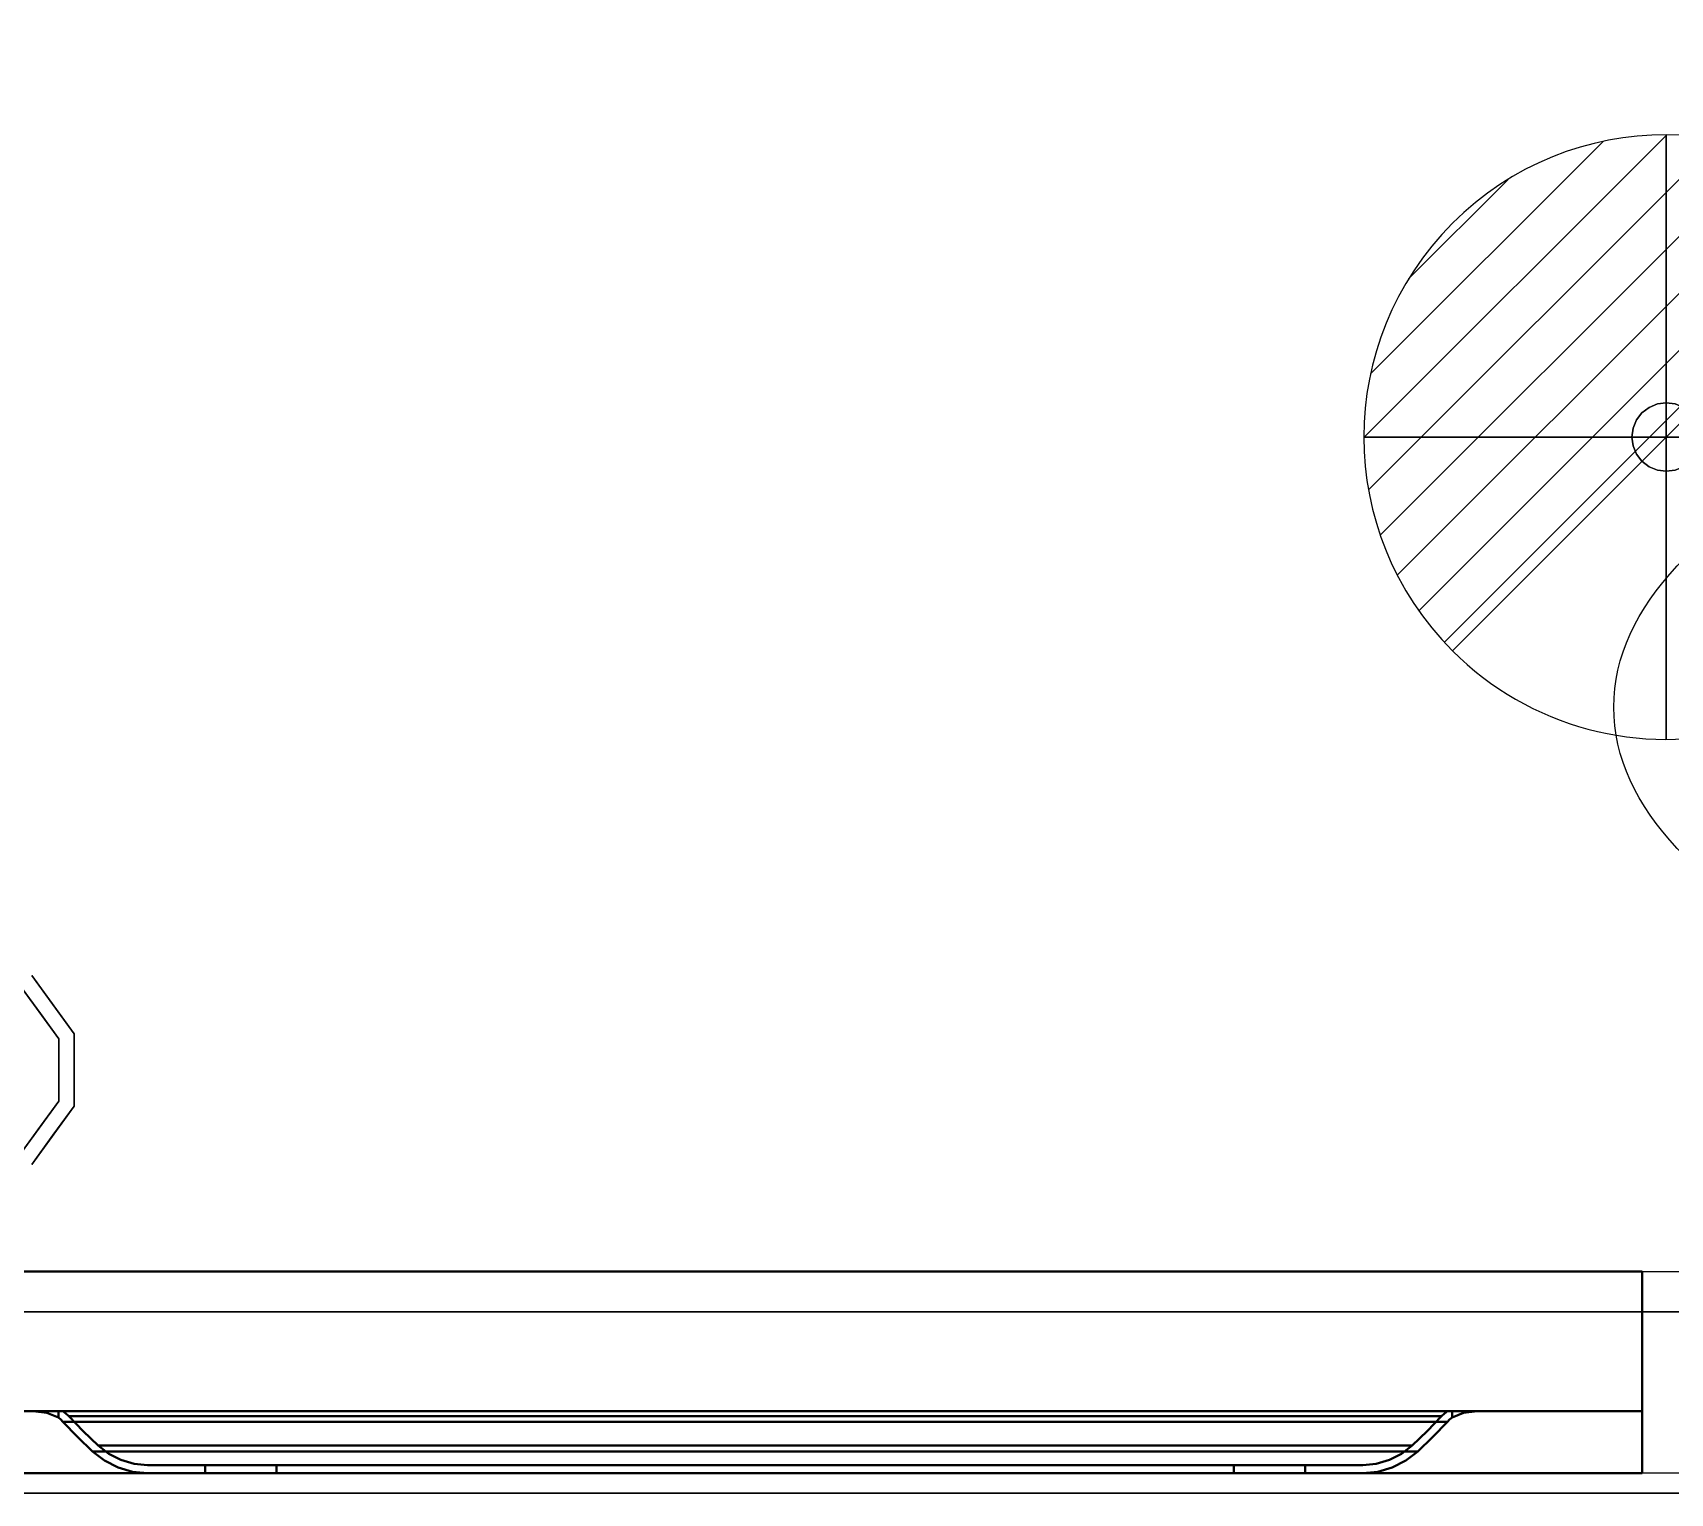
# Model space of a CAD drawing. Header units: millimetres. Extents: x -33 to 1109, y -1098 to 39.
# Drawn here: x 213.3 to 619.5, y -700 to -337.7 of the extents above; entities that cross this region are included whole.
import ezdxf

# ---------------------------------------------------------------- set-up
doc = ezdxf.new("R2010")
doc.units = ezdxf.units.MM
doc.linetypes.add('NASCOSTA', pattern=[9.525, 6.35, -3.175])
for name, color, linetype in [('IQ_200_2D', 1, 'Continuous'), ('IQ_200_3D', 1, 'Continuous'), ('IQ_204_2D', 7, 'Continuous'), ('IQ_204_3D', 7, 'Continuous'), ('IQ_CON_DRAIN_INT', 7, 'Continuous')]:
    doc.layers.add(name, color=color, linetype=linetype)

# ---------------------------------------------------------------- blocks, each defined once
blk = doc.blocks.new('ice_ref')
at = {"layer": 'IQ_204_2D'}
for p, q in [((0, 35), (-19.12, 56.87)), ((0, -60), (0, 60)), ((0, 35), (19.12, 56.87)), ((-30.31, 17.5), (-39.7, 44.99)), ((30.31, 17.5), (39.7, 44.99)), ((-51.96, -30), (51.96, 30)), ((-51.96, 30), (51.96, -30)), ((-30.31, 17.5), (-58.81, 11.88)), ((30.31, 17.5), (58.81, 11.88)), ((-30.31, -17.5), (-58.81, -11.88)), ((30.31, -17.5), (58.81, -11.88)), ((-30.31, -17.5), (-39.7, -44.99)), ((30.31, -17.5), (39.7, -44.99)), ((0, -35), (-19.12, -56.87)), ((0, -35), (19.12, -56.87))]:
    blk.add_line(p, q, dxfattribs=at)
blk.add_ellipse((0, 0), major_axis=(-200, 0), ratio=0.45, dxfattribs=at)
blk = doc.blocks.new('*X305')
at = {"color": 0}
for p, q in [((313.993, 2209.039), (321.505, 2216.552)), ((314.108, 2207.74), (322.804, 2216.436)), ((314.158, 2210.619), (319.926, 2216.386)), ((314.399, 2206.617), (323.928, 2216.145)), ((314.821, 2205.625), (324.919, 2215.723)), ((315.101, 2212.976), (317.568, 2215.443)), ((315.354, 2204.743), (325.801, 2215.191)), ((315.985, 2203.96), (326.584, 2214.559))]:
    blk.add_line(p, q, dxfattribs=at)
blk = doc.blocks.new('drain')
blk.add_line((-2.121, -2.121), (2.121, 2.121))
at = {"extrusion": (-1, 0, 0)}
blk.add_line((0, 2.121, -2.121), (0, -2.121, 2.121), dxfattribs=at)
at = {"extrusion": (0, -1, 0)}
blk.add_line((-2.121, 0, -2.121), (2.121, 0, 2.121), dxfattribs=at)
at = {"extrusion": (-1, 0, 0)}
for start, end in [(45, 225), (225, 45)]:
    blk.add_arc((0, 0), 3, start, end, dxfattribs=at)
for start, end in [(45, 225), (225, 45)]:
    blk.add_arc((0, 0), 3, start, end)
at = {"extrusion": (0, -1, 0)}
for start, end in [(45, 225), (225, 45)]:
    blk.add_arc((0, 0), 3, start, end, dxfattribs=at)
at = {"xscale": 0.4000000000000909, "yscale": 0.4000000000000909, "zscale": 0.4000000000000909}
blk.add_blockref('*X305', (-128.597, -883.621), dxfattribs=at)
at = {"extrusion": (-1, 0, 0), "xscale": 0.3999999999999773, "yscale": 0.3999999999999773, "zscale": 0.3999999999999773}
blk.add_blockref('*X305', (-128.597, -883.621), dxfattribs=at)
at = {"extrusion": (0, -1, 0), "xscale": 0.4000000000000909, "yscale": 0.4000000000000909, "zscale": 0.4000000000000909}
blk.add_blockref('*X305', (-128.597, -883.621), dxfattribs=at)
blk = doc.blocks.new('iq_con_drain3d')
at = {"layer": 'IQ_204_3D'}
for points, invisible_edges in [([(0, 8.5, -40), (-6.01, 6.01, -40), (-4.25, 7.36, -40), (-2.2, 8.21, -40)], 1), ([(-2.2, 8.21, -40), (-4.25, 7.36, -40), (-4.25, 7.36), (-2.2, 8.21)], 10), ([(0, 8.5, -40), (-2.2, 8.21, -40), (-2.2, 8.21), (0, 8.5)], 10), ([(0, 8.5, -40), (2.2, 8.21, -40), (4.25, 7.36, -40), (6.01, 6.01, -40)], 8), ([(0, 8.5), (2.2, 8.21), (2.2, 8.21, -40), (0, 8.5, -40)], 10), ([(4.25, 7.36, -40), (2.2, 8.21, -40), (2.2, 8.21), (4.25, 7.36)], 10), ([(-8.5, 0, -40), (-8.21, 2.2, -40), (-7.36, 4.25, -40), (-6.01, 6.01, -40)], 8), ([(6.01, 6.01, -40), (7.36, 4.25, -40), (-6.01, -6.01, -40), (-8.5, 0, -40)], 14), ([(-7.36, 4.25, -40), (-8.21, 2.2, -40), (-8.21, 2.2), (-7.36, 4.25)], 10), ([(-6.01, 6.01, -40), (-7.36, 4.25, -40), (-7.36, 4.25), (-6.01, 6.01)], 10), ([(-4.25, 7.36, -40), (-6.01, 6.01, -40), (-6.01, 6.01), (-4.25, 7.36)], 10), ([(6.01, 6.01, -40), (4.25, 7.36, -40), (4.25, 7.36), (6.01, 6.01)], 10), ([(7.36, 4.25, -40), (6.01, 6.01, -40), (6.01, 6.01), (7.36, 4.25)], 10), ([(8.5, 0, -40), (6.01, -6.01, -40), (7.36, 4.25, -40), (8.21, 2.2, -40)], 3), ([(8.21, 2.2, -40), (7.36, 4.25, -40), (7.36, 4.25), (8.21, 2.2)], 10), ([(-8.5, 0), (-8.21, 2.2), (-8.21, 2.2, -40), (-8.5, 0, -40)], 2), ([(-8.5, 0, -40), (-6.01, -6.01, -40), (-7.36, -4.25, -40), (-8.21, -2.2, -40)], 1), ([(-8.5, 0, -40), (-8.21, -2.2, -40), (-8.21, -2.2), (-8.5, 0)], 2), ([(8.5, 0, -40), (8.21, -2.2, -40), (7.36, -4.25, -40), (6.01, -6.01, -40)], 8), ([(8.5, 0, -40), (8.21, 2.2, -40), (8.21, 2.2), (8.5, 0)], 2), ([(8.5, 0), (8.21, -2.2), (8.21, -2.2, -40), (8.5, 0, -40)], 2), ([(-8.21, -2.2, -40), (-7.36, -4.25, -40), (-7.36, -4.25), (-8.21, -2.2)], 10), ([(7.36, -4.25, -40), (8.21, -2.2, -40), (8.21, -2.2), (7.36, -4.25)], 10), ([(-7.36, -4.25, -40), (-6.01, -6.01, -40), (-6.01, -6.01), (-7.36, -4.25)], 10), ([(0, -8.5, -40), (-2.2, -8.21, -40), (-4.25, -7.36, -40), (-6.01, -6.01, -40)], 8), ([(-6.01, -6.01, -40), (-4.25, -7.36, -40), (-4.25, -7.36), (-6.01, -6.01)], 10), ([(-4.25, -7.36, -40), (-2.2, -8.21, -40), (-2.2, -8.21), (-4.25, -7.36)], 10), ([(4.25, -7.36, -40), (2.2, -8.21, -40), (0, -8.5, -40), (6.01, -6.01, -40)], 4), ([(2.2, -8.21, -40), (4.25, -7.36, -40), (4.25, -7.36), (2.2, -8.21)], 10), ([(4.25, -7.36, -40), (6.01, -6.01, -40), (6.01, -6.01), (4.25, -7.36)], 10), ([(6.01, -6.01, -40), (7.36, -4.25, -40), (7.36, -4.25), (6.01, -6.01)], 10), ([(0, -8.5), (-2.2, -8.21), (-2.2, -8.21, -40), (0, -8.5, -40)], 10), ([(0, -8.5, -40), (2.2, -8.21, -40), (2.2, -8.21), (0, -8.5)], 10)]:
    blk.add_3dface(points, dxfattribs=dict(at, invisible_edges=invisible_edges))

msp = doc.modelspace()

# ---------------------------------------------------------------- linework, layer by layer
at = {"layer": 'IQ_200_2D', "color": 7, "linetype": 'NASCOSTA', "ltscale": 10}
msp.add_lwpolyline([(2.5, 0), (1105.5, 0), (1105.5, -695), (2.5, -695)], close=True, dxfattribs=at)
at = {"layer": 'IQ_200_3D'}
for points in [[(1108, -700, 850), (0, -700, 850), (0, 0, 850), (1108, 0, 850)], [(1108, 0, 900), (0, 0, 900), (0, -700, 900), (1108, -700, 900)], [(1105.5, -655, 150), (2.5, -655, 150), (2.5, 0, 150), (1105.5, 0, 150)], [(1108, -700, 900), (0, -700, 900), (0, -700, 850), (1108, -700, 850)]]:
    msp.add_3dface(points, dxfattribs=at)
for points, invisible_edges in [([(219.78, -587.27), (196, -595), (196, -570), (210.69, -574.77)], 1), ([(219.78, -587.27, 25), (210.69, -574.77, 25), (213.05, -571.54, 25), (223.58, -586.04, 25)], 10), ([(218.31, -578.79, 25), (213.05, -571.54, 25), (213.05, -571.54, 150), (218.31, -578.79, 150)], 10), ([(210.69, -574.77), (210.69, -574.77, 25), (215.24, -581.02, 25), (215.24, -581.02)], 5), ([(223.58, -586.04, 25), (218.31, -578.79, 25), (218.31, -578.79, 150), (223.58, -586.04, 150)], 10), ([(219.78, -587.27, 25), (219.78, -587.27), (215.24, -581.02), (215.24, -581.02, 25)], 5), ([(219.78, -602.73), (219.78, -602.73), (196, -595), (219.78, -587.27)], 6), ([(223.58, -603.96, 25), (219.78, -602.73, 25), (219.78, -587.27, 25), (223.58, -586.04, 25)], 5), ([(219.78, -602.73), (219.78, -595), (219.78, -587.27, 25), (219.78, -595, 25)], 10), ([(219.78, -587.27, 25), (219.78, -587.27, 25), (219.78, -595), (219.78, -587.27)], 11), ([(223.58, -595, 25), (223.58, -586.04, 25), (223.58, -586.04, 150), (223.58, -595, 150)], 10), ([(196, -620), (196, -595), (219.78, -602.73), (210.69, -615.23)], 2), ([(219.78, -595, 25), (219.78, -595, 25), (219.78, -602.73, 25), (219.78, -602.73)], 13), ([(223.58, -595, 150), (223.58, -603.96, 150), (223.58, -603.96, 25), (223.58, -595, 25)], 10), ([(213.05, -618.46, 25), (210.69, -615.23, 25), (219.78, -602.73, 25), (223.58, -603.96, 25)], 5), ([(215.24, -608.98, 25), (215.24, -608.98), (219.78, -602.73), (219.78, -602.73, 25)], 5), ([(218.31, -611.21, 25), (223.58, -603.96, 25), (223.58, -603.96, 150), (218.31, -611.21, 150)], 10), ([(210.69, -615.23, 25), (210.69, -615.23), (215.24, -608.98), (215.24, -608.98, 25)], 5), ([(218.31, -611.21, 150), (213.05, -618.46, 150), (213.05, -618.46, 25), (218.31, -611.21, 25)], 10), ([(27.5, -655, 198), (2.5, -655, 198), (2.5, -655, 150), (1105.5, -655, 150)], 8), ([(1105.5, -655, 150), (1105.5, -655, 198), (1080.5, -655, 198), (27.5, -655, 198)], 12), ([(1080.5, -655, 198), (1080.5, -655, 850), (27.5, -655, 850), (27.5, -655, 198)], 8), ([(1080.5, -655, 198), (1080.5, -655, 850), (27.5, -655, 850), (27.5, -655, 198)], 4)]:
    msp.add_3dface(points, dxfattribs=dict(at, invisible_edges=invisible_edges))
at = {"layer": 'IQ_200_3D', "lineweight": 40}
for points in [[(612.5, -645, 198), (612.5, -695, 198), (172.5, -695, 198), (172.5, -645, 198)], [(612.5, -679.6, 826), (612.5, -645, 826), (172.5, -645, 826), (172.5, -679.6, 826)], [(612.5, -679.6, 778), (612.5, -679.6, 826), (172.5, -679.6, 826), (172.5, -679.6, 778)], [(612.5, -695, 720), (612.5, -679.6, 778), (172.5, -679.6, 778), (172.5, -695, 720)], [(511.24, -695, 764.97), (273.76, -695, 764.97), (273.76, -693, 764.97), (511.24, -693, 764.97)], [(612.5, -695, 198), (612.5, -695, 720), (172.5, -695, 720), (172.5, -695, 198)]]:
    msp.add_3dface(points, dxfattribs=at)
for points, invisible_edges in [([(612.5, -695, 720), (612.5, -695, 198), (612.5, -645, 198), (612.5, -645, 826)], 8), ([(612.5, -645, 826), (612.5, -679.6, 826), (612.5, -679.6, 778)], 12), ([(612.5, -695, 720), (612.5, -645, 826), (612.5, -679.6, 778)], 3), ([(213.34, -679.6, 812.98), (209.7, -679.6, 814.14), (575.3, -679.6, 814.14), (571.66, -679.6, 812.98)], 8), ([(209.7, -679.6, 814.14), (213.41, -679.62, 812.95), (571.59, -679.62, 812.95), (575.3, -679.6, 814.14)], 2), ([(213.17, -679.6, 813.04), (213.34, -679.6, 812.98), (213.24, -679.62, 813.01)], 14), ([(213.34, -679.6, 812.98), (213.41, -679.62, 812.95), (213.24, -679.62, 813.01)], 13), ([(216.69, -679.6, 811.16), (213.34, -679.6, 812.98), (571.66, -679.6, 812.98), (568.31, -679.6, 811.16)], 10), ([(213.41, -679.62, 812.95), (213.34, -679.6, 812.98), (213.55, -679.6, 812.87)], 13), ([(213.41, -679.62, 812.95), (213.55, -679.6, 812.87), (213.62, -679.65, 812.84)], 3), ([(213.41, -679.62, 812.95), (216.81, -680.02, 811.08), (568.19, -680.02, 811.08), (571.59, -679.62, 812.95)], 10), ([(213.76, -679.6, 812.76), (213.62, -679.65, 812.84), (213.55, -679.6, 812.87)], 3), ([(213.76, -679.6, 812.76), (213.84, -679.67, 812.72), (213.62, -679.65, 812.84)], 13), ([(214.18, -679.6, 812.53), (213.84, -679.67, 812.72), (213.76, -679.6, 812.76)], 3), ([(214.26, -679.72, 812.49), (213.84, -679.67, 812.72), (214.18, -679.6, 812.53)], 14), ([(215.02, -679.6, 812.07), (214.26, -679.72, 812.49), (214.18, -679.6, 812.53)], 3), ([(215.02, -679.6, 812.07), (215.11, -679.82, 812.02), (214.26, -679.72, 812.49)], 13), ([(215.02, -679.6, 812.07), (216.69, -679.6, 811.16), (215.11, -679.82, 812.02)], 14), ([(216.69, -679.6, 811.16), (216.81, -680.02, 811.08), (215.11, -679.82, 812.02)], 13), ([(219.64, -679.6, 808.73), (216.69, -679.6, 811.16), (568.31, -679.6, 811.16), (565.36, -679.6, 808.73)], 10), ([(216.69, -679.6, 811.16), (219.64, -679.6, 808.73), (216.81, -680.02, 811.08)], 14), ([(219.64, -681.25, 808.73), (216.81, -680.02, 811.08), (219.64, -679.6, 808.73)], 2), ([(565.36, -681.25, 808.73), (568.19, -680.02, 811.08), (216.81, -680.02, 811.08), (219.64, -681.25, 808.73)], 10), ([(220.77, -679.6, 807.6), (219.64, -679.6, 808.73), (565.36, -679.6, 808.73), (564.23, -679.6, 807.6)], 2), ([(219.64, -681.25, 808.73), (219.64, -679.6, 808.73), (220.77, -679.6, 807.6)], 12), ([(219.64, -681.25, 808.73), (220.77, -679.6, 807.6), (220.23, -681.73, 808.14)], 3), ([(219.64, -681.25, 808.73), (220.23, -681.73, 808.14), (564.77, -681.73, 808.14), (565.36, -681.25, 808.73)], 10), ([(221.53, -680.21, 806.84), (220.23, -681.73, 808.14), (220.77, -679.6, 807.6)], 3), ([(220.77, -682.26, 807.6), (220.23, -681.73, 808.14), (221.53, -680.21, 806.84), (222.23, -680.89, 806.14)], 10), ([(220.23, -681.73, 808.14), (220.77, -682.26, 807.6), (564.23, -682.26, 807.6), (564.77, -681.73, 808.14)], 8), ([(221.53, -680.21, 806.84), (220.77, -679.6, 807.6), (564.23, -679.6, 807.6), (563.47, -680.21, 806.84)], 8), ([(224.39, -686.01, 803.98), (220.77, -682.26, 807.6), (222.23, -680.89, 806.14)], 14), ([(560.61, -686.01, 803.98), (564.23, -682.26, 807.6), (220.77, -682.26, 807.6), (224.39, -686.01, 803.98)], 8), ([(563.47, -680.21, 806.84), (562.77, -680.89, 806.14), (222.23, -680.89, 806.14), (221.53, -680.21, 806.84)], 8), ([(225.8, -684.59, 802.57), (222.23, -680.89, 806.14), (562.77, -680.89, 806.14), (559.2, -684.59, 802.57)], 8), ([(225.8, -684.59, 802.57), (228.14, -689.62, 800.23), (224.39, -686.01, 803.98), (222.23, -680.89, 806.14)], 5), ([(559.2, -684.59, 802.57), (562.77, -680.89, 806.14), (560.61, -686.01, 803.98), (556.86, -689.62, 800.23)], 10), ([(564.23, -682.26, 807.6), (560.61, -686.01, 803.98), (562.77, -680.89, 806.14), (563.47, -680.21, 806.84)], 10), ([(564.23, -679.6, 807.6), (564.77, -681.73, 808.14), (563.47, -680.21, 806.84)], 3), ([(564.77, -681.73, 808.14), (564.23, -682.26, 807.6), (563.47, -680.21, 806.84)], 14), ([(565.36, -681.25, 808.73), (564.77, -681.73, 808.14), (564.23, -679.6, 807.6)], 14), ([(564.23, -679.6, 807.6), (565.36, -679.6, 808.73), (565.36, -681.25, 808.73)], 12), ([(565.36, -681.25, 808.73), (565.36, -679.6, 808.73), (568.19, -680.02, 811.08)], 2), ([(568.19, -680.02, 811.08), (565.36, -679.6, 808.73), (568.31, -679.6, 811.16)], 13), ([(568.31, -679.6, 811.16), (569.89, -679.82, 812.02), (568.19, -680.02, 811.08)], 13), ([(569.89, -679.82, 812.02), (568.31, -679.6, 811.16), (569.98, -679.6, 812.07)], 13), ([(569.98, -679.6, 812.07), (570.74, -679.72, 812.49), (569.89, -679.82, 812.02)], 13), ([(570.74, -679.72, 812.49), (569.98, -679.6, 812.07), (570.82, -679.6, 812.53)], 13), ([(570.82, -679.6, 812.53), (571.16, -679.67, 812.72), (570.74, -679.72, 812.49)], 13), ([(571.16, -679.67, 812.72), (570.82, -679.6, 812.53), (571.24, -679.6, 812.76)], 13), ([(571.24, -679.6, 812.76), (571.38, -679.65, 812.84), (571.16, -679.67, 812.72)], 13), ([(571.38, -679.65, 812.84), (571.24, -679.6, 812.76), (571.45, -679.6, 812.87)], 13), ([(571.45, -679.6, 812.87), (571.59, -679.62, 812.95), (571.38, -679.65, 812.84)], 13), ([(571.59, -679.62, 812.95), (571.45, -679.6, 812.87), (571.66, -679.6, 812.98)], 13), ([(571.66, -679.6, 812.98), (571.76, -679.62, 813.01), (571.59, -679.62, 812.95)], 13), ([(571.76, -679.62, 813.01), (571.66, -679.6, 812.98), (571.83, -679.6, 813.04)], 13), ([(571.83, -679.6, 813.04), (571.94, -679.62, 813.06), (571.76, -679.62, 813.01)], 13), ([(571.94, -679.62, 813.06), (571.83, -679.6, 813.04), (571.99, -679.6, 813.09)], 13), ([(571.99, -679.6, 813.09), (572.11, -679.62, 813.12), (571.94, -679.62, 813.06)], 13), ([(572.11, -679.62, 813.12), (571.99, -679.6, 813.09), (572.16, -679.6, 813.14)], 13), ([(572.16, -679.6, 813.14), (572.29, -679.62, 813.18), (572.11, -679.62, 813.12)], 13), ([(572.29, -679.62, 813.18), (572.16, -679.6, 813.14), (572.32, -679.6, 813.19)], 13), ([(572.32, -679.6, 813.19), (572.46, -679.62, 813.23), (572.29, -679.62, 813.18)], 13), ([(572.46, -679.62, 813.23), (572.32, -679.6, 813.19), (572.49, -679.6, 813.25)], 13), ([(572.49, -679.6, 813.25), (572.64, -679.62, 813.29), (572.46, -679.62, 813.23)], 13), ([(572.64, -679.62, 813.29), (572.49, -679.6, 813.25), (572.65, -679.6, 813.3)], 13), ([(572.65, -679.6, 813.3), (572.81, -679.61, 813.34), (572.64, -679.62, 813.29)], 13), ([(572.81, -679.61, 813.34), (572.65, -679.6, 813.3), (572.82, -679.6, 813.35)], 13), ([(572.82, -679.6, 813.35), (572.98, -679.61, 813.4), (572.81, -679.61, 813.34)], 13), ([(572.98, -679.61, 813.4), (572.82, -679.6, 813.35), (572.98, -679.6, 813.4)], 13), ([(572.98, -679.6, 813.4), (575.3, -679.6, 814.14), (572.98, -679.61, 813.4)], 12), ([(224.39, -686.01, 803.98), (228.14, -689.62, 800.23), (556.86, -689.62, 800.23), (560.61, -686.01, 803.98)], 8), ([(559.2, -684.59, 802.57), (555.5, -688.16, 798.87), (229.5, -688.16, 798.87), (225.8, -684.59, 802.57)], 8), ([(229.5, -688.16, 798.87), (228.14, -689.62, 800.23), (225.8, -684.59, 802.57)], 3), ([(556.86, -689.62, 800.23), (555.5, -688.16, 798.87), (559.2, -684.59, 802.57)], 13), ([(229.5, -688.16, 798.87), (232.17, -690.22, 796.2), (231.1, -691.91, 797.27), (228.14, -689.62, 800.23)], 10), ([(553.9, -691.91, 797.27), (556.86, -689.62, 800.23), (228.14, -689.62, 800.23), (231.1, -691.91, 797.27)], 8), ([(232.17, -690.22, 796.2), (229.5, -688.16, 798.87), (555.5, -688.16, 798.87), (552.83, -690.22, 796.2)], 8), ([(232.17, -690.22, 796.2), (234.45, -693.61, 793.92), (231.1, -691.91, 797.27)], 13), ([(235.18, -691.75, 793.19), (232.17, -690.22, 796.2), (552.83, -690.22, 796.2), (549.82, -691.75, 793.19)], 10), ([(232.17, -690.22, 796.2), (235.18, -691.75, 793.19), (234.45, -693.61, 793.92)], 14), ([(552.83, -690.22, 796.2), (550.55, -693.61, 793.92), (549.82, -691.75, 793.19)], 3), ([(550.55, -693.61, 793.92), (552.83, -690.22, 796.2), (553.9, -691.91, 797.27)], 3), ([(553.9, -691.91, 797.27), (552.83, -690.22, 796.2), (555.5, -688.16, 798.87), (556.86, -689.62, 800.23)], 5), ([(550.55, -693.61, 793.92), (553.9, -691.91, 797.27), (231.1, -691.91, 797.27), (234.45, -693.61, 793.92)], 10), ([(238.05, -694.65, 790.32), (234.45, -693.61, 793.92), (235.18, -691.75, 793.19), (238.42, -692.68, 789.95)], 10), ([(234.45, -693.61, 793.92), (238.05, -694.65, 790.32), (546.95, -694.65, 790.32), (550.55, -693.61, 793.92)], 10), ([(549.82, -691.75, 793.19), (546.58, -692.68, 789.95), (238.42, -692.68, 789.95), (235.18, -691.75, 793.19)], 10), ([(238.42, -692.68, 789.95), (241.78, -693, 786.59), (241.78, -695, 786.59), (238.05, -694.65, 790.32)], 10), ([(241.78, -693, 786.59), (238.42, -692.68, 789.95), (546.58, -692.68, 789.95), (543.22, -693, 786.59)], 2), ([(273.76, -693, 764.97), (256.08, -693, 772.29), (241.78, -693, 786.59), (511.24, -693, 764.97)], 5), ([(543.22, -693, 786.59), (528.92, -693, 772.29), (511.24, -693, 764.97), (241.78, -693, 786.59)], 6), ([(256.08, -693, 772.29), (256.08, -695, 772.29), (241.78, -695, 786.59), (241.78, -693, 786.59)], 4), ([(256.08, -693, 772.29), (273.76, -693, 764.97), (267.29, -693, 765.82), (261.26, -693, 768.32)], 1), ([(261.26, -695, 768.32), (256.08, -695, 772.29), (256.08, -693, 772.29), (261.26, -693, 768.32)], 8), ([(267.29, -695, 765.82), (261.26, -695, 768.32), (261.26, -693, 768.32), (267.29, -693, 765.82)], 10), ([(273.76, -695, 764.97), (267.29, -695, 765.82), (267.29, -693, 765.82), (273.76, -693, 764.97)], 2), ([(523.74, -693, 768.32), (517.71, -693, 765.82), (511.24, -693, 764.97), (528.92, -693, 772.29)], 4), ([(517.71, -695, 765.82), (511.24, -695, 764.97), (511.24, -693, 764.97), (517.71, -693, 765.82)], 8), ([(523.74, -695, 768.32), (517.71, -695, 765.82), (517.71, -693, 765.82), (523.74, -693, 768.32)], 10), ([(528.92, -695, 772.29), (523.74, -695, 768.32), (523.74, -693, 768.32), (528.92, -693, 772.29)], 2), ([(543.22, -695, 786.59), (528.92, -695, 772.29), (528.92, -693, 772.29), (543.22, -693, 786.59)], 8), ([(543.22, -695, 786.59), (543.22, -693, 786.59), (546.58, -692.68, 789.95), (546.95, -694.65, 790.32)], 5), ([(549.82, -691.75, 793.19), (550.55, -693.61, 793.92), (546.95, -694.65, 790.32), (546.58, -692.68, 789.95)], 5), ([(543.22, -695, 786.59), (546.95, -694.65, 790.32), (238.05, -694.65, 790.32), (241.78, -695, 786.59)], 2), ([(273.76, -695, 764.97), (241.78, -695, 786.59), (256.08, -695, 772.29), (261.26, -695, 768.32)], 9), ([(543.22, -695, 786.59), (241.78, -695, 786.59), (273.76, -695, 764.97), (511.24, -695, 764.97)], 10), ([(267.29, -695, 765.82), (273.76, -695, 764.97), (261.26, -695, 768.32)], 2), ([(528.92, -695, 772.29), (543.22, -695, 786.59), (511.24, -695, 764.97), (517.71, -695, 765.82)], 10), ([(523.74, -695, 768.32), (528.92, -695, 772.29), (517.71, -695, 765.82)], 2)]:
    msp.add_3dface(points, dxfattribs=dict(at, invisible_edges=invisible_edges))
at = {"layer": 'IQ_204_2D', "linetype": 'NASCOSTA', "ltscale": 10}
msp.add_line((2.5, -645), (1105.5, -645), dxfattribs=at)

# ---------------------------------------------------------------- block references
at = {"layer": 'IQ_204_2D'}
msp.add_blockref('ice_ref', (805.5, -505), dxfattribs=at)
at = {"layer": 'IQ_204_3D'}
msp.add_blockref('iq_con_drain3d', (618.5, -438, 150), dxfattribs=at)
at = {"layer": 'IQ_CON_DRAIN_INT', "xscale": 25, "yscale": 25, "zscale": 25}
msp.add_blockref('drain', (618.5, -438), dxfattribs=at)

doc.saveas('drawing.dxf')
